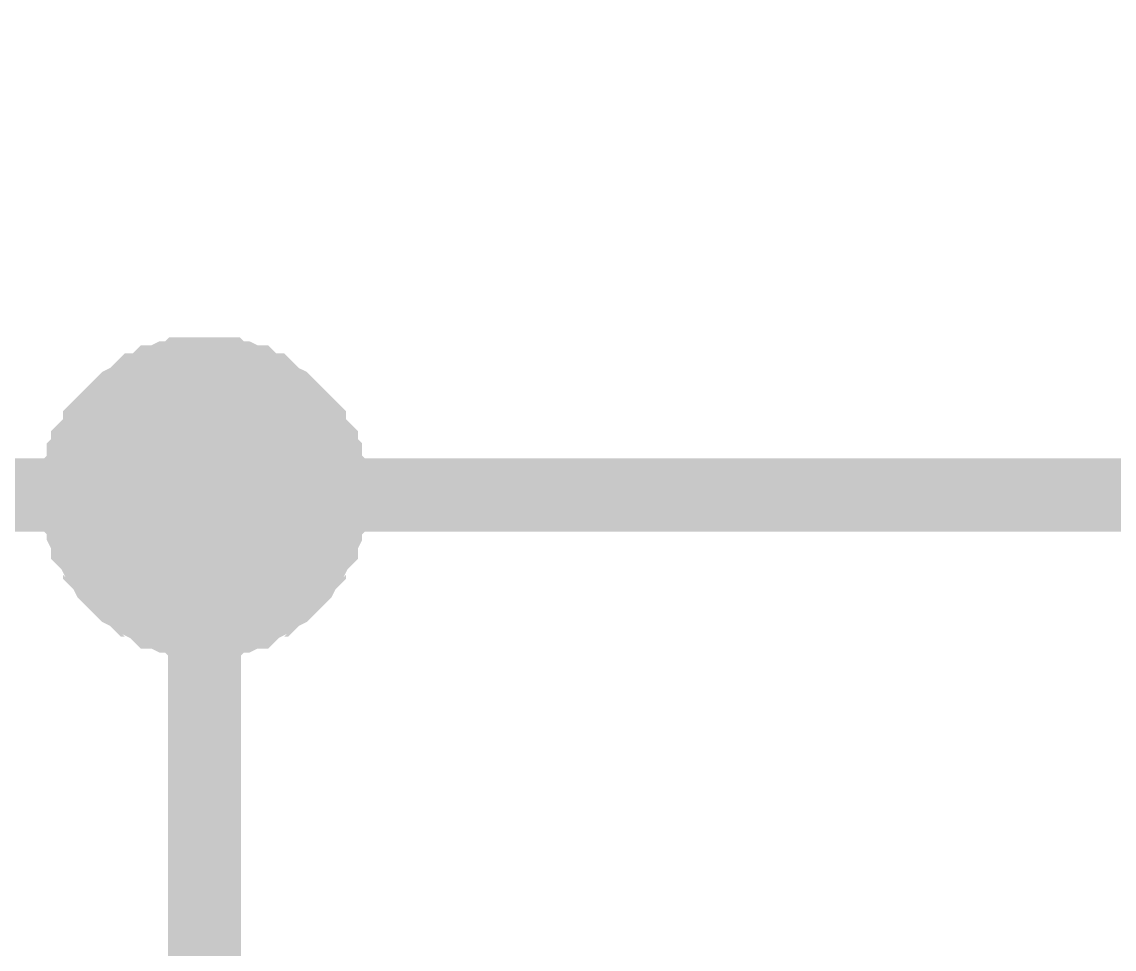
# Model space of a CAD drawing. Header units: millimetres. Extents: x -2024 to 917, y -725 to 13.
# Drawn here: x -1546.089 to -1541.611, y -336.027 to -332.225 of the extents above; entities that cross this region are included whole.
import ezdxf

# ---------------------------------------------------------------- set-up
doc = ezdxf.new("R2010")
doc.units = ezdxf.units.MM

msp = doc.modelspace()

# ---------------------------------------------------------------- linework, layer by layer
at = {"color": 7}
for points, const_width in [([(-1554.0796, -327.9217), (-1554.0796, -334.1644), (-1545.3407, -334.1644), (-1536.6017, -334.1644), (-1536.6017, -331.664)], 0.2997), ([(-1545.8537, -334.1644), (-1545.8537, -334.1313), (-1545.8537, -334.1147), (-1545.8537, -334.0816), (-1545.8372, -334.065), (-1545.8372, -334.0319), (-1545.8372, -334.0153), (-1545.8206, -333.9988), (-1545.8206, -333.9657), (-1545.8041, -333.9491), (-1545.7875, -333.9325), (-1545.771, -333.8994), (-1545.771, -333.8829), (-1545.7544, -333.8663), (-1545.7379, -333.8498), (-1545.7213, -333.8332), (-1545.7048, -333.8166), (-1545.6882, -333.8001), (-1545.6717, -333.7835), (-1545.6386, -333.767), (-1545.622, -333.7504), (-1545.6055, -333.7338), (-1545.5889, -333.7338), (-1545.5558, -333.7173), (-1545.5393, -333.7007), (-1545.5227, -333.7007), (-1545.4896, -333.6842), (-1545.4731, -333.6842), (-1545.44, -333.6842), (-1545.4234, -333.6676), (-1545.3903, -333.6676), (-1545.3738, -333.6676), (-1545.3407, -333.6676)], 0.2997), ([(-1545.8537, -334.1644), (-1545.8537, -334.1313), (-1545.8537, -334.1147), (-1545.8537, -334.0816), (-1545.8372, -334.065), (-1545.8372, -334.0319), (-1545.8372, -334.0153), (-1545.8206, -333.9988), (-1545.8206, -333.9657), (-1545.8041, -333.9491), (-1545.7875, -333.9325), (-1545.771, -333.8994), (-1545.771, -333.8829), (-1545.7544, -333.8663), (-1545.7379, -333.8498), (-1545.7213, -333.8332), (-1545.7048, -333.8166), (-1545.6882, -333.8001), (-1545.6717, -333.7835), (-1545.6386, -333.767), (-1545.622, -333.7504), (-1545.6055, -333.7338), (-1545.5889, -333.7338), (-1545.5558, -333.7173), (-1545.5393, -333.7007), (-1545.5227, -333.7007), (-1545.4896, -333.6842), (-1545.4731, -333.6842), (-1545.44, -333.6842), (-1545.4234, -333.6676), (-1545.3903, -333.6676), (-1545.3738, -333.6676), (-1545.3407, -333.6676)], 0.2997), ([(-1545.8537, -334.1644), (-1545.8537, -334.1313), (-1545.8537, -334.1147), (-1545.8537, -334.0816), (-1545.8372, -334.065), (-1545.8372, -334.0319), (-1545.8372, -334.0153), (-1545.8206, -333.9988), (-1545.8206, -333.9657), (-1545.8041, -333.9491), (-1545.7875, -333.9325), (-1545.771, -333.8994), (-1545.771, -333.8829), (-1545.7544, -333.8663), (-1545.7379, -333.8498), (-1545.7213, -333.8332), (-1545.7048, -333.8166), (-1545.6882, -333.8001), (-1545.6717, -333.7835), (-1545.6386, -333.767), (-1545.622, -333.7504), (-1545.6055, -333.7338), (-1545.5889, -333.7338), (-1545.5558, -333.7173), (-1545.5393, -333.7007), (-1545.5227, -333.7007), (-1545.4896, -333.6842), (-1545.4731, -333.6842), (-1545.44, -333.6842), (-1545.4234, -333.6676), (-1545.3903, -333.6676), (-1545.3738, -333.6676), (-1545.3407, -333.6676)], 0.2997), ([(-1545.8537, -334.1644), (-1545.8537, -334.1313), (-1545.8537, -334.1147), (-1545.8537, -334.0816), (-1545.8372, -334.065), (-1545.8372, -334.0319), (-1545.8372, -334.0153), (-1545.8206, -333.9988), (-1545.8206, -333.9657), (-1545.8041, -333.9491), (-1545.7875, -333.9325), (-1545.771, -333.8994), (-1545.771, -333.8829), (-1545.7544, -333.8663), (-1545.7379, -333.8498), (-1545.7213, -333.8332), (-1545.7048, -333.8166), (-1545.6882, -333.8001), (-1545.6717, -333.7835), (-1545.6386, -333.767), (-1545.622, -333.7504), (-1545.6055, -333.7338), (-1545.5889, -333.7338), (-1545.5558, -333.7173), (-1545.5393, -333.7007), (-1545.5227, -333.7007), (-1545.4896, -333.6842), (-1545.4731, -333.6842), (-1545.44, -333.6842), (-1545.4234, -333.6676), (-1545.3903, -333.6676), (-1545.3738, -333.6676), (-1545.3407, -333.6676)], 0.2997), ([(-1545.3407, -333.6676), (-1545.3407, -333.6676)], 0.2997), ([(-1545.3407, -333.6676), (-1545.3076, -333.6676), (-1545.291, -333.6676), (-1545.2579, -333.6676), (-1545.2414, -333.6842), (-1545.2083, -333.6842), (-1545.1917, -333.6842), (-1545.1586, -333.7007), (-1545.142, -333.7007), (-1545.1255, -333.7173), (-1545.0924, -333.7338), (-1545.0758, -333.7338), (-1545.0593, -333.7504), (-1545.0427, -333.767), (-1545.0096, -333.7835), (-1544.9931, -333.8001), (-1544.9765, -333.8166), (-1544.96, -333.8332), (-1544.9434, -333.8498), (-1544.9269, -333.8663), (-1544.9103, -333.8829), (-1544.9103, -333.8994), (-1544.8938, -333.9325), (-1544.8772, -333.9491), (-1544.8607, -333.9657), (-1544.8607, -333.9988), (-1544.8441, -334.0153), (-1544.8441, -334.0319), (-1544.8441, -334.065), (-1544.8276, -334.0816), (-1544.8276, -334.1147), (-1544.8276, -334.1313), (-1544.8276, -334.1644)], 0.2997), ([(-1545.3407, -333.6676), (-1545.3407, -333.6676)], 0.2997), ([(-1545.3407, -333.6676), (-1545.3076, -333.6676), (-1545.291, -333.6676), (-1545.2579, -333.6676), (-1545.2414, -333.6842), (-1545.2083, -333.6842), (-1545.1917, -333.6842), (-1545.1586, -333.7007), (-1545.142, -333.7007), (-1545.1255, -333.7173), (-1545.0924, -333.7338), (-1545.0758, -333.7338), (-1545.0593, -333.7504), (-1545.0427, -333.767), (-1545.0096, -333.7835), (-1544.9931, -333.8001), (-1544.9765, -333.8166), (-1544.96, -333.8332), (-1544.9434, -333.8498), (-1544.9269, -333.8663), (-1544.9103, -333.8829), (-1544.9103, -333.8994), (-1544.8938, -333.9325), (-1544.8772, -333.9491), (-1544.8607, -333.9657), (-1544.8607, -333.9988), (-1544.8441, -334.0153), (-1544.8441, -334.0319), (-1544.8441, -334.065), (-1544.8276, -334.0816), (-1544.8276, -334.1147), (-1544.8276, -334.1313), (-1544.8276, -334.1644)], 0.2997), ([(-1545.3407, -333.6676), (-1545.3407, -333.6676)], 0.2997), ([(-1545.3407, -333.6676), (-1545.3076, -333.6676), (-1545.291, -333.6676), (-1545.2579, -333.6676), (-1545.2414, -333.6842), (-1545.2083, -333.6842), (-1545.1917, -333.6842), (-1545.1586, -333.7007), (-1545.142, -333.7007), (-1545.1255, -333.7173), (-1545.0924, -333.7338), (-1545.0758, -333.7338), (-1545.0593, -333.7504), (-1545.0427, -333.767), (-1545.0096, -333.7835), (-1544.9931, -333.8001), (-1544.9765, -333.8166), (-1544.96, -333.8332), (-1544.9434, -333.8498), (-1544.9269, -333.8663), (-1544.9103, -333.8829), (-1544.9103, -333.8994), (-1544.8938, -333.9325), (-1544.8772, -333.9491), (-1544.8607, -333.9657), (-1544.8607, -333.9988), (-1544.8441, -334.0153), (-1544.8441, -334.0319), (-1544.8441, -334.065), (-1544.8276, -334.0816), (-1544.8276, -334.1147), (-1544.8276, -334.1313), (-1544.8276, -334.1644)], 0.2997), ([(-1545.3407, -333.6676), (-1545.3407, -333.6676)], 0.2997), ([(-1545.3407, -333.6676), (-1545.3076, -333.6676), (-1545.291, -333.6676), (-1545.2579, -333.6676), (-1545.2414, -333.6842), (-1545.2083, -333.6842), (-1545.1917, -333.6842), (-1545.1586, -333.7007), (-1545.142, -333.7007), (-1545.1255, -333.7173), (-1545.0924, -333.7338), (-1545.0758, -333.7338), (-1545.0593, -333.7504), (-1545.0427, -333.767), (-1545.0096, -333.7835), (-1544.9931, -333.8001), (-1544.9765, -333.8166), (-1544.96, -333.8332), (-1544.9434, -333.8498), (-1544.9269, -333.8663), (-1544.9103, -333.8829), (-1544.9103, -333.8994), (-1544.8938, -333.9325), (-1544.8772, -333.9491), (-1544.8607, -333.9657), (-1544.8607, -333.9988), (-1544.8441, -334.0153), (-1544.8441, -334.0319), (-1544.8441, -334.065), (-1544.8276, -334.0816), (-1544.8276, -334.1147), (-1544.8276, -334.1313), (-1544.8276, -334.1644)], 0.2997), ([(-1545.8537, -334.1644), (-1545.8537, -334.1313), (-1545.8537, -334.1147), (-1545.8537, -334.0816), (-1545.8372, -334.065), (-1545.8372, -334.0319), (-1545.8372, -334.0153), (-1545.8206, -333.9988), (-1545.8206, -333.9657), (-1545.8041, -333.9491), (-1545.7875, -333.9325), (-1545.771, -333.8994), (-1545.771, -333.8829), (-1545.7544, -333.8663), (-1545.7379, -333.8498), (-1545.7213, -333.8332), (-1545.7048, -333.8166), (-1545.6882, -333.8001), (-1545.6717, -333.7835), (-1545.6386, -333.767), (-1545.622, -333.7504), (-1545.6055, -333.7338), (-1545.5889, -333.7338), (-1545.5558, -333.7173), (-1545.5393, -333.7007), (-1545.5227, -333.7007), (-1545.4896, -333.6842), (-1545.4731, -333.6842), (-1545.44, -333.6842), (-1545.4234, -333.6676), (-1545.3903, -333.6676), (-1545.3738, -333.6676), (-1545.3407, -333.6676)], 0.0991), ([(-1545.8537, -334.1644), (-1545.8537, -334.1313), (-1545.8537, -334.1147), (-1545.8537, -334.0816), (-1545.8372, -334.065), (-1545.8372, -334.0319), (-1545.8372, -334.0153), (-1545.8206, -333.9988), (-1545.8206, -333.9657), (-1545.8041, -333.9491), (-1545.7875, -333.9325), (-1545.771, -333.8994), (-1545.771, -333.8829), (-1545.7544, -333.8663), (-1545.7379, -333.8498), (-1545.7213, -333.8332), (-1545.7048, -333.8166), (-1545.6882, -333.8001), (-1545.6717, -333.7835), (-1545.6386, -333.767), (-1545.622, -333.7504), (-1545.6055, -333.7338), (-1545.5889, -333.7338), (-1545.5558, -333.7173), (-1545.5393, -333.7007), (-1545.5227, -333.7007), (-1545.4896, -333.6842), (-1545.4731, -333.6842), (-1545.44, -333.6842), (-1545.4234, -333.6676), (-1545.3903, -333.6676), (-1545.3738, -333.6676), (-1545.3407, -333.6676)], 0.0991), ([(-1545.8537, -334.1644), (-1545.8537, -334.1313), (-1545.8537, -334.1147), (-1545.8537, -334.0816), (-1545.8372, -334.065), (-1545.8372, -334.0319), (-1545.8372, -334.0153), (-1545.8206, -333.9988), (-1545.8206, -333.9657), (-1545.8041, -333.9491), (-1545.7875, -333.9325), (-1545.771, -333.8994), (-1545.771, -333.8829), (-1545.7544, -333.8663), (-1545.7379, -333.8498), (-1545.7213, -333.8332), (-1545.7048, -333.8166), (-1545.6882, -333.8001), (-1545.6717, -333.7835), (-1545.6386, -333.767), (-1545.622, -333.7504), (-1545.6055, -333.7338), (-1545.5889, -333.7338), (-1545.5558, -333.7173), (-1545.5393, -333.7007), (-1545.5227, -333.7007), (-1545.4896, -333.6842), (-1545.4731, -333.6842), (-1545.44, -333.6842), (-1545.4234, -333.6676), (-1545.3903, -333.6676), (-1545.3738, -333.6676), (-1545.3407, -333.6676)], 0.0991), ([(-1545.8537, -334.1644), (-1545.8537, -334.1313), (-1545.8537, -334.1147), (-1545.8537, -334.0816), (-1545.8372, -334.065), (-1545.8372, -334.0319), (-1545.8372, -334.0153), (-1545.8206, -333.9988), (-1545.8206, -333.9657), (-1545.8041, -333.9491), (-1545.7875, -333.9325), (-1545.771, -333.8994), (-1545.771, -333.8829), (-1545.7544, -333.8663), (-1545.7379, -333.8498), (-1545.7213, -333.8332), (-1545.7048, -333.8166), (-1545.6882, -333.8001), (-1545.6717, -333.7835), (-1545.6386, -333.767), (-1545.622, -333.7504), (-1545.6055, -333.7338), (-1545.5889, -333.7338), (-1545.5558, -333.7173), (-1545.5393, -333.7007), (-1545.5227, -333.7007), (-1545.4896, -333.6842), (-1545.4731, -333.6842), (-1545.44, -333.6842), (-1545.4234, -333.6676), (-1545.3903, -333.6676), (-1545.3738, -333.6676), (-1545.3407, -333.6676)], 0.0991), ([(-1545.3407, -333.6676), (-1545.3407, -333.6676)], 0.0991), ([(-1545.3407, -333.6676), (-1545.3076, -333.6676), (-1545.291, -333.6676), (-1545.2579, -333.6676), (-1545.2414, -333.6842), (-1545.2083, -333.6842), (-1545.1917, -333.6842), (-1545.1586, -333.7007), (-1545.142, -333.7007), (-1545.1255, -333.7173), (-1545.0924, -333.7338), (-1545.0758, -333.7338), (-1545.0593, -333.7504), (-1545.0427, -333.767), (-1545.0096, -333.7835), (-1544.9931, -333.8001), (-1544.9765, -333.8166), (-1544.96, -333.8332), (-1544.9434, -333.8498), (-1544.9269, -333.8663), (-1544.9103, -333.8829), (-1544.9103, -333.8994), (-1544.8938, -333.9325), (-1544.8772, -333.9491), (-1544.8607, -333.9657), (-1544.8607, -333.9988), (-1544.8441, -334.0153), (-1544.8441, -334.0319), (-1544.8441, -334.065), (-1544.8276, -334.0816), (-1544.8276, -334.1147), (-1544.8276, -334.1313), (-1544.8276, -334.1644)], 0.0991), ([(-1545.3407, -333.6676), (-1545.3407, -333.6676)], 0.0991), ([(-1545.3407, -333.6676), (-1545.3076, -333.6676), (-1545.291, -333.6676), (-1545.2579, -333.6676), (-1545.2414, -333.6842), (-1545.2083, -333.6842), (-1545.1917, -333.6842), (-1545.1586, -333.7007), (-1545.142, -333.7007), (-1545.1255, -333.7173), (-1545.0924, -333.7338), (-1545.0758, -333.7338), (-1545.0593, -333.7504), (-1545.0427, -333.767), (-1545.0096, -333.7835), (-1544.9931, -333.8001), (-1544.9765, -333.8166), (-1544.96, -333.8332), (-1544.9434, -333.8498), (-1544.9269, -333.8663), (-1544.9103, -333.8829), (-1544.9103, -333.8994), (-1544.8938, -333.9325), (-1544.8772, -333.9491), (-1544.8607, -333.9657), (-1544.8607, -333.9988), (-1544.8441, -334.0153), (-1544.8441, -334.0319), (-1544.8441, -334.065), (-1544.8276, -334.0816), (-1544.8276, -334.1147), (-1544.8276, -334.1313), (-1544.8276, -334.1644)], 0.0991), ([(-1545.3407, -333.6676), (-1545.3407, -333.6676)], 0.0991), ([(-1545.3407, -333.6676), (-1545.3076, -333.6676), (-1545.291, -333.6676), (-1545.2579, -333.6676), (-1545.2414, -333.6842), (-1545.2083, -333.6842), (-1545.1917, -333.6842), (-1545.1586, -333.7007), (-1545.142, -333.7007), (-1545.1255, -333.7173), (-1545.0924, -333.7338), (-1545.0758, -333.7338), (-1545.0593, -333.7504), (-1545.0427, -333.767), (-1545.0096, -333.7835), (-1544.9931, -333.8001), (-1544.9765, -333.8166), (-1544.96, -333.8332), (-1544.9434, -333.8498), (-1544.9269, -333.8663), (-1544.9103, -333.8829), (-1544.9103, -333.8994), (-1544.8938, -333.9325), (-1544.8772, -333.9491), (-1544.8607, -333.9657), (-1544.8607, -333.9988), (-1544.8441, -334.0153), (-1544.8441, -334.0319), (-1544.8441, -334.065), (-1544.8276, -334.0816), (-1544.8276, -334.1147), (-1544.8276, -334.1313), (-1544.8276, -334.1644)], 0.0991), ([(-1545.3407, -333.6676), (-1545.3407, -333.6676)], 0.0991), ([(-1545.3407, -333.6676), (-1545.3076, -333.6676), (-1545.291, -333.6676), (-1545.2579, -333.6676), (-1545.2414, -333.6842), (-1545.2083, -333.6842), (-1545.1917, -333.6842), (-1545.1586, -333.7007), (-1545.142, -333.7007), (-1545.1255, -333.7173), (-1545.0924, -333.7338), (-1545.0758, -333.7338), (-1545.0593, -333.7504), (-1545.0427, -333.767), (-1545.0096, -333.7835), (-1544.9931, -333.8001), (-1544.9765, -333.8166), (-1544.96, -333.8332), (-1544.9434, -333.8498), (-1544.9269, -333.8663), (-1544.9103, -333.8829), (-1544.9103, -333.8994), (-1544.8938, -333.9325), (-1544.8772, -333.9491), (-1544.8607, -333.9657), (-1544.8607, -333.9988), (-1544.8441, -334.0153), (-1544.8441, -334.0319), (-1544.8441, -334.065), (-1544.8276, -334.0816), (-1544.8276, -334.1147), (-1544.8276, -334.1313), (-1544.8276, -334.1644)], 0.0991), ([(-1545.3407, -334.6777), (-1545.3738, -334.6777), (-1545.3903, -334.6777), (-1545.4234, -334.6777), (-1545.44, -334.6611), (-1545.4731, -334.6611), (-1545.4896, -334.6611), (-1545.5227, -334.6446), (-1545.5393, -334.6446), (-1545.5558, -334.628), (-1545.5889, -334.6115), (-1545.6055, -334.5949), (-1545.622, -334.5949), (-1545.6386, -334.5783), (-1545.6717, -334.5618), (-1545.6882, -334.5452), (-1545.7048, -334.5287), (-1545.7213, -334.5121), (-1545.7379, -334.4955), (-1545.7544, -334.4624), (-1545.771, -334.4459), (-1545.771, -334.4293), (-1545.7875, -334.4128), (-1545.8041, -334.3796), (-1545.8206, -334.3631), (-1545.8206, -334.3465), (-1545.8372, -334.3134), (-1545.8372, -334.2968), (-1545.8372, -334.2637), (-1545.8537, -334.2472), (-1545.8537, -334.214), (-1545.8537, -334.1975), (-1545.8537, -334.1644)], 0.2997), ([(-1545.8537, -334.1644), (-1545.8537, -334.1644)], 0.2997), ([(-1545.3407, -334.6777), (-1545.3738, -334.6777), (-1545.3903, -334.6777), (-1545.4234, -334.6777), (-1545.44, -334.6611), (-1545.4731, -334.6611), (-1545.4896, -334.6611), (-1545.5227, -334.6446), (-1545.5393, -334.6446), (-1545.5558, -334.628), (-1545.5889, -334.6115), (-1545.6055, -334.5949), (-1545.622, -334.5949), (-1545.6386, -334.5783), (-1545.6717, -334.5618), (-1545.6882, -334.5452), (-1545.7048, -334.5287), (-1545.7213, -334.5121), (-1545.7379, -334.4955), (-1545.7544, -334.4624), (-1545.771, -334.4459), (-1545.771, -334.4293), (-1545.7875, -334.4128), (-1545.8041, -334.3796), (-1545.8206, -334.3631), (-1545.8206, -334.3465), (-1545.8372, -334.3134), (-1545.8372, -334.2968), (-1545.8372, -334.2637), (-1545.8537, -334.2472), (-1545.8537, -334.214), (-1545.8537, -334.1975), (-1545.8537, -334.1644)], 0.2997), ([(-1545.8537, -334.1644), (-1545.8537, -334.1644)], 0.2997), ([(-1545.3407, -334.6777), (-1545.3738, -334.6777), (-1545.3903, -334.6777), (-1545.4234, -334.6777), (-1545.44, -334.6611), (-1545.4731, -334.6611), (-1545.4896, -334.6611), (-1545.5227, -334.6446), (-1545.5393, -334.6446), (-1545.5558, -334.628), (-1545.5889, -334.6115), (-1545.6055, -334.5949), (-1545.622, -334.5949), (-1545.6386, -334.5783), (-1545.6717, -334.5618), (-1545.6882, -334.5452), (-1545.7048, -334.5287), (-1545.7213, -334.5121), (-1545.7379, -334.4955), (-1545.7544, -334.4624), (-1545.771, -334.4459), (-1545.771, -334.4293), (-1545.7875, -334.4128), (-1545.8041, -334.3796), (-1545.8206, -334.3631), (-1545.8206, -334.3465), (-1545.8372, -334.3134), (-1545.8372, -334.2968), (-1545.8372, -334.2637), (-1545.8537, -334.2472), (-1545.8537, -334.214), (-1545.8537, -334.1975), (-1545.8537, -334.1644)], 0.2997), ([(-1545.8537, -334.1644), (-1545.8537, -334.1644)], 0.2997), ([(-1545.3407, -334.6777), (-1545.3738, -334.6777), (-1545.3903, -334.6777), (-1545.4234, -334.6777), (-1545.44, -334.6611), (-1545.4731, -334.6611), (-1545.4896, -334.6611), (-1545.5227, -334.6446), (-1545.5393, -334.6446), (-1545.5558, -334.628), (-1545.5889, -334.6115), (-1545.6055, -334.5949), (-1545.622, -334.5949), (-1545.6386, -334.5783), (-1545.6717, -334.5618), (-1545.6882, -334.5452), (-1545.7048, -334.5287), (-1545.7213, -334.5121), (-1545.7379, -334.4955), (-1545.7544, -334.4624), (-1545.771, -334.4459), (-1545.771, -334.4293), (-1545.7875, -334.4128), (-1545.8041, -334.3796), (-1545.8206, -334.3631), (-1545.8206, -334.3465), (-1545.8372, -334.3134), (-1545.8372, -334.2968), (-1545.8372, -334.2637), (-1545.8537, -334.2472), (-1545.8537, -334.214), (-1545.8537, -334.1975), (-1545.8537, -334.1644)], 0.2997), ([(-1545.8537, -334.1644), (-1545.8537, -334.1644)], 0.2997), ([(-1544.8276, -334.1644), (-1544.8276, -334.1975), (-1544.8276, -334.214), (-1544.8276, -334.2472), (-1544.8441, -334.2637), (-1544.8441, -334.2968), (-1544.8441, -334.3134), (-1544.8607, -334.3465), (-1544.8607, -334.3631), (-1544.8772, -334.3796), (-1544.8938, -334.4128), (-1544.9103, -334.4293), (-1544.9103, -334.4459), (-1544.9269, -334.4624), (-1544.9434, -334.4955), (-1544.96, -334.5121), (-1544.9765, -334.5287), (-1544.9931, -334.5452), (-1545.0096, -334.5618), (-1545.0427, -334.5783), (-1545.0593, -334.5949), (-1545.0758, -334.5949), (-1545.0924, -334.6115), (-1545.1255, -334.628), (-1545.142, -334.6446), (-1545.1586, -334.6446), (-1545.1917, -334.6611), (-1545.2083, -334.6611), (-1545.2414, -334.6611), (-1545.2579, -334.6777), (-1545.291, -334.6777), (-1545.3076, -334.6777), (-1545.3407, -334.6777)], 0.2997), ([(-1545.3407, -334.1644), (-1545.3407, -339.1652)], 0.2997), ([(-1544.8276, -334.1644), (-1544.8276, -334.1975), (-1544.8276, -334.214), (-1544.8276, -334.2472), (-1544.8441, -334.2637), (-1544.8441, -334.2968), (-1544.8441, -334.3134), (-1544.8607, -334.3465), (-1544.8607, -334.3631), (-1544.8772, -334.3796), (-1544.8938, -334.4128), (-1544.9103, -334.4293), (-1544.9103, -334.4459), (-1544.9269, -334.4624), (-1544.9434, -334.4955), (-1544.96, -334.5121), (-1544.9765, -334.5287), (-1544.9931, -334.5452), (-1545.0096, -334.5618), (-1545.0427, -334.5783), (-1545.0593, -334.5949), (-1545.0758, -334.5949), (-1545.0924, -334.6115), (-1545.1255, -334.628), (-1545.142, -334.6446), (-1545.1586, -334.6446), (-1545.1917, -334.6611), (-1545.2083, -334.6611), (-1545.2414, -334.6611), (-1545.2579, -334.6777), (-1545.291, -334.6777), (-1545.3076, -334.6777), (-1545.3407, -334.6777)], 0.2997), ([(-1544.8276, -334.1644), (-1544.8276, -334.1975), (-1544.8276, -334.214), (-1544.8276, -334.2472), (-1544.8441, -334.2637), (-1544.8441, -334.2968), (-1544.8441, -334.3134), (-1544.8607, -334.3465), (-1544.8607, -334.3631), (-1544.8772, -334.3796), (-1544.8938, -334.4128), (-1544.9103, -334.4293), (-1544.9103, -334.4459), (-1544.9269, -334.4624), (-1544.9434, -334.4955), (-1544.96, -334.5121), (-1544.9765, -334.5287), (-1544.9931, -334.5452), (-1545.0096, -334.5618), (-1545.0427, -334.5783), (-1545.0593, -334.5949), (-1545.0758, -334.5949), (-1545.0924, -334.6115), (-1545.1255, -334.628), (-1545.142, -334.6446), (-1545.1586, -334.6446), (-1545.1917, -334.6611), (-1545.2083, -334.6611), (-1545.2414, -334.6611), (-1545.2579, -334.6777), (-1545.291, -334.6777), (-1545.3076, -334.6777), (-1545.3407, -334.6777)], 0.2997), ([(-1544.8276, -334.1644), (-1544.8276, -334.1975), (-1544.8276, -334.214), (-1544.8276, -334.2472), (-1544.8441, -334.2637), (-1544.8441, -334.2968), (-1544.8441, -334.3134), (-1544.8607, -334.3465), (-1544.8607, -334.3631), (-1544.8772, -334.3796), (-1544.8938, -334.4128), (-1544.9103, -334.4293), (-1544.9103, -334.4459), (-1544.9269, -334.4624), (-1544.9434, -334.4955), (-1544.96, -334.5121), (-1544.9765, -334.5287), (-1544.9931, -334.5452), (-1545.0096, -334.5618), (-1545.0427, -334.5783), (-1545.0593, -334.5949), (-1545.0758, -334.5949), (-1545.0924, -334.6115), (-1545.1255, -334.628), (-1545.142, -334.6446), (-1545.1586, -334.6446), (-1545.1917, -334.6611), (-1545.2083, -334.6611), (-1545.2414, -334.6611), (-1545.2579, -334.6777), (-1545.291, -334.6777), (-1545.3076, -334.6777), (-1545.3407, -334.6777)], 0.2997), ([(-1544.8276, -334.1644), (-1544.8276, -334.1644), (-1544.8276, -334.1644), (-1544.8276, -334.1644), (-1544.8276, -334.1644), (-1544.8276, -334.1644), (-1544.8276, -334.1644), (-1544.8276, -334.1644), (-1544.8276, -334.1644), (-1544.8276, -334.1644), (-1544.8276, -334.1644), (-1544.8276, -334.1644), (-1544.8276, -334.1644), (-1544.8276, -334.1644), (-1544.8276, -334.1644), (-1544.8276, -334.1644), (-1544.8276, -334.1644), (-1544.8276, -334.1644), (-1544.8276, -334.1644), (-1544.8276, -334.1644), (-1544.8276, -334.1644), (-1544.8276, -334.1644), (-1544.8276, -334.1644), (-1544.8276, -334.1644), (-1544.8276, -334.1644), (-1544.8276, -334.1644), (-1544.8276, -334.1644), (-1544.8276, -334.1644), (-1544.8276, -334.1644), (-1544.8276, -334.1644), (-1544.8276, -334.1644), (-1544.8276, -334.1644), (-1544.8276, -334.1644)], 0.2997), ([(-1544.8276, -334.1644), (-1544.8276, -334.1644)], 0.2997), ([(-1544.8276, -334.1644), (-1544.8276, -334.1644), (-1544.8276, -334.1644), (-1544.8276, -334.1644), (-1544.8276, -334.1644), (-1544.8276, -334.1644), (-1544.8276, -334.1644), (-1544.8276, -334.1644), (-1544.8276, -334.1644), (-1544.8276, -334.1644), (-1544.8276, -334.1644), (-1544.8276, -334.1644), (-1544.8276, -334.1644), (-1544.8276, -334.1644), (-1544.8276, -334.1644), (-1544.8276, -334.1644), (-1544.8276, -334.1644), (-1544.8276, -334.1644), (-1544.8276, -334.1644), (-1544.8276, -334.1644), (-1544.8276, -334.1644), (-1544.8276, -334.1644), (-1544.8276, -334.1644), (-1544.8276, -334.1644), (-1544.8276, -334.1644), (-1544.8276, -334.1644), (-1544.8276, -334.1644), (-1544.8276, -334.1644), (-1544.8276, -334.1644), (-1544.8276, -334.1644), (-1544.8276, -334.1644), (-1544.8276, -334.1644), (-1544.8276, -334.1644)], 0.2997), ([(-1544.8276, -334.1644), (-1544.8276, -334.1644)], 0.2997), ([(-1544.8276, -334.1644), (-1544.8276, -334.1644), (-1544.8276, -334.1644), (-1544.8276, -334.1644), (-1544.8276, -334.1644), (-1544.8276, -334.1644), (-1544.8276, -334.1644), (-1544.8276, -334.1644), (-1544.8276, -334.1644), (-1544.8276, -334.1644), (-1544.8276, -334.1644), (-1544.8276, -334.1644), (-1544.8276, -334.1644), (-1544.8276, -334.1644), (-1544.8276, -334.1644), (-1544.8276, -334.1644), (-1544.8276, -334.1644), (-1544.8276, -334.1644), (-1544.8276, -334.1644), (-1544.8276, -334.1644), (-1544.8276, -334.1644), (-1544.8276, -334.1644), (-1544.8276, -334.1644), (-1544.8276, -334.1644), (-1544.8276, -334.1644), (-1544.8276, -334.1644), (-1544.8276, -334.1644), (-1544.8276, -334.1644), (-1544.8276, -334.1644), (-1544.8276, -334.1644), (-1544.8276, -334.1644), (-1544.8276, -334.1644), (-1544.8276, -334.1644)], 0.2997), ([(-1544.8276, -334.1644), (-1544.8276, -334.1644)], 0.2997), ([(-1544.8276, -334.1644), (-1544.8276, -334.1644), (-1544.8276, -334.1644), (-1544.8276, -334.1644), (-1544.8276, -334.1644), (-1544.8276, -334.1644), (-1544.8276, -334.1644), (-1544.8276, -334.1644), (-1544.8276, -334.1644), (-1544.8276, -334.1644), (-1544.8276, -334.1644), (-1544.8276, -334.1644), (-1544.8276, -334.1644), (-1544.8276, -334.1644), (-1544.8276, -334.1644), (-1544.8276, -334.1644), (-1544.8276, -334.1644), (-1544.8276, -334.1644), (-1544.8276, -334.1644), (-1544.8276, -334.1644), (-1544.8276, -334.1644), (-1544.8276, -334.1644), (-1544.8276, -334.1644), (-1544.8276, -334.1644), (-1544.8276, -334.1644), (-1544.8276, -334.1644), (-1544.8276, -334.1644), (-1544.8276, -334.1644), (-1544.8276, -334.1644), (-1544.8276, -334.1644), (-1544.8276, -334.1644), (-1544.8276, -334.1644), (-1544.8276, -334.1644)], 0.2997), ([(-1544.8276, -334.1644), (-1544.8276, -334.1644)], 0.2997), ([(-1545.3407, -334.6777), (-1545.3738, -334.6777), (-1545.3903, -334.6777), (-1545.4234, -334.6777), (-1545.44, -334.6611), (-1545.4731, -334.6611), (-1545.4896, -334.6611), (-1545.5227, -334.6446), (-1545.5393, -334.6446), (-1545.5558, -334.628), (-1545.5889, -334.6115), (-1545.6055, -334.5949), (-1545.622, -334.5949), (-1545.6386, -334.5783), (-1545.6717, -334.5618), (-1545.6882, -334.5452), (-1545.7048, -334.5287), (-1545.7213, -334.5121), (-1545.7379, -334.4955), (-1545.7544, -334.4624), (-1545.771, -334.4459), (-1545.771, -334.4293), (-1545.7875, -334.4128), (-1545.8041, -334.3796), (-1545.8206, -334.3631), (-1545.8206, -334.3465), (-1545.8372, -334.3134), (-1545.8372, -334.2968), (-1545.8372, -334.2637), (-1545.8537, -334.2472), (-1545.8537, -334.214), (-1545.8537, -334.1975), (-1545.8537, -334.1644)], 0.0991), ([(-1545.8537, -334.1644), (-1545.8537, -334.1644)], 0.0991), ([(-1545.3407, -334.6777), (-1545.3738, -334.6777), (-1545.3903, -334.6777), (-1545.4234, -334.6777), (-1545.44, -334.6611), (-1545.4731, -334.6611), (-1545.4896, -334.6611), (-1545.5227, -334.6446), (-1545.5393, -334.6446), (-1545.5558, -334.628), (-1545.5889, -334.6115), (-1545.6055, -334.5949), (-1545.622, -334.5949), (-1545.6386, -334.5783), (-1545.6717, -334.5618), (-1545.6882, -334.5452), (-1545.7048, -334.5287), (-1545.7213, -334.5121), (-1545.7379, -334.4955), (-1545.7544, -334.4624), (-1545.771, -334.4459), (-1545.771, -334.4293), (-1545.7875, -334.4128), (-1545.8041, -334.3796), (-1545.8206, -334.3631), (-1545.8206, -334.3465), (-1545.8372, -334.3134), (-1545.8372, -334.2968), (-1545.8372, -334.2637), (-1545.8537, -334.2472), (-1545.8537, -334.214), (-1545.8537, -334.1975), (-1545.8537, -334.1644)], 0.0991), ([(-1545.8537, -334.1644), (-1545.8537, -334.1644)], 0.0991), ([(-1545.3407, -334.6777), (-1545.3738, -334.6777), (-1545.3903, -334.6777), (-1545.4234, -334.6777), (-1545.44, -334.6611), (-1545.4731, -334.6611), (-1545.4896, -334.6611), (-1545.5227, -334.6446), (-1545.5393, -334.6446), (-1545.5558, -334.628), (-1545.5889, -334.6115), (-1545.6055, -334.5949), (-1545.622, -334.5949), (-1545.6386, -334.5783), (-1545.6717, -334.5618), (-1545.6882, -334.5452), (-1545.7048, -334.5287), (-1545.7213, -334.5121), (-1545.7379, -334.4955), (-1545.7544, -334.4624), (-1545.771, -334.4459), (-1545.771, -334.4293), (-1545.7875, -334.4128), (-1545.8041, -334.3796), (-1545.8206, -334.3631), (-1545.8206, -334.3465), (-1545.8372, -334.3134), (-1545.8372, -334.2968), (-1545.8372, -334.2637), (-1545.8537, -334.2472), (-1545.8537, -334.214), (-1545.8537, -334.1975), (-1545.8537, -334.1644)], 0.0991), ([(-1545.8537, -334.1644), (-1545.8537, -334.1644)], 0.0991), ([(-1545.3407, -334.6777), (-1545.3738, -334.6777), (-1545.3903, -334.6777), (-1545.4234, -334.6777), (-1545.44, -334.6611), (-1545.4731, -334.6611), (-1545.4896, -334.6611), (-1545.5227, -334.6446), (-1545.5393, -334.6446), (-1545.5558, -334.628), (-1545.5889, -334.6115), (-1545.6055, -334.5949), (-1545.622, -334.5949), (-1545.6386, -334.5783), (-1545.6717, -334.5618), (-1545.6882, -334.5452), (-1545.7048, -334.5287), (-1545.7213, -334.5121), (-1545.7379, -334.4955), (-1545.7544, -334.4624), (-1545.771, -334.4459), (-1545.771, -334.4293), (-1545.7875, -334.4128), (-1545.8041, -334.3796), (-1545.8206, -334.3631), (-1545.8206, -334.3465), (-1545.8372, -334.3134), (-1545.8372, -334.2968), (-1545.8372, -334.2637), (-1545.8537, -334.2472), (-1545.8537, -334.214), (-1545.8537, -334.1975), (-1545.8537, -334.1644)], 0.0991), ([(-1545.8537, -334.1644), (-1545.8537, -334.1644)], 0.0991), ([(-1544.8276, -334.1644), (-1544.8276, -334.1975), (-1544.8276, -334.214), (-1544.8276, -334.2472), (-1544.8441, -334.2637), (-1544.8441, -334.2968), (-1544.8441, -334.3134), (-1544.8607, -334.3465), (-1544.8607, -334.3631), (-1544.8772, -334.3796), (-1544.8938, -334.4128), (-1544.9103, -334.4293), (-1544.9103, -334.4459), (-1544.9269, -334.4624), (-1544.9434, -334.4955), (-1544.96, -334.5121), (-1544.9765, -334.5287), (-1544.9931, -334.5452), (-1545.0096, -334.5618), (-1545.0427, -334.5783), (-1545.0593, -334.5949), (-1545.0758, -334.5949), (-1545.0924, -334.6115), (-1545.1255, -334.628), (-1545.142, -334.6446), (-1545.1586, -334.6446), (-1545.1917, -334.6611), (-1545.2083, -334.6611), (-1545.2414, -334.6611), (-1545.2579, -334.6777), (-1545.291, -334.6777), (-1545.3076, -334.6777), (-1545.3407, -334.6777)], 0.0991), ([(-1544.8276, -334.1644), (-1544.8276, -334.1975), (-1544.8276, -334.214), (-1544.8276, -334.2472), (-1544.8441, -334.2637), (-1544.8441, -334.2968), (-1544.8441, -334.3134), (-1544.8607, -334.3465), (-1544.8607, -334.3631), (-1544.8772, -334.3796), (-1544.8938, -334.4128), (-1544.9103, -334.4293), (-1544.9103, -334.4459), (-1544.9269, -334.4624), (-1544.9434, -334.4955), (-1544.96, -334.5121), (-1544.9765, -334.5287), (-1544.9931, -334.5452), (-1545.0096, -334.5618), (-1545.0427, -334.5783), (-1545.0593, -334.5949), (-1545.0758, -334.5949), (-1545.0924, -334.6115), (-1545.1255, -334.628), (-1545.142, -334.6446), (-1545.1586, -334.6446), (-1545.1917, -334.6611), (-1545.2083, -334.6611), (-1545.2414, -334.6611), (-1545.2579, -334.6777), (-1545.291, -334.6777), (-1545.3076, -334.6777), (-1545.3407, -334.6777)], 0.0991), ([(-1544.8276, -334.1644), (-1544.8276, -334.1975), (-1544.8276, -334.214), (-1544.8276, -334.2472), (-1544.8441, -334.2637), (-1544.8441, -334.2968), (-1544.8441, -334.3134), (-1544.8607, -334.3465), (-1544.8607, -334.3631), (-1544.8772, -334.3796), (-1544.8938, -334.4128), (-1544.9103, -334.4293), (-1544.9103, -334.4459), (-1544.9269, -334.4624), (-1544.9434, -334.4955), (-1544.96, -334.5121), (-1544.9765, -334.5287), (-1544.9931, -334.5452), (-1545.0096, -334.5618), (-1545.0427, -334.5783), (-1545.0593, -334.5949), (-1545.0758, -334.5949), (-1545.0924, -334.6115), (-1545.1255, -334.628), (-1545.142, -334.6446), (-1545.1586, -334.6446), (-1545.1917, -334.6611), (-1545.2083, -334.6611), (-1545.2414, -334.6611), (-1545.2579, -334.6777), (-1545.291, -334.6777), (-1545.3076, -334.6777), (-1545.3407, -334.6777)], 0.0991), ([(-1544.8276, -334.1644), (-1544.8276, -334.1975), (-1544.8276, -334.214), (-1544.8276, -334.2472), (-1544.8441, -334.2637), (-1544.8441, -334.2968), (-1544.8441, -334.3134), (-1544.8607, -334.3465), (-1544.8607, -334.3631), (-1544.8772, -334.3796), (-1544.8938, -334.4128), (-1544.9103, -334.4293), (-1544.9103, -334.4459), (-1544.9269, -334.4624), (-1544.9434, -334.4955), (-1544.96, -334.5121), (-1544.9765, -334.5287), (-1544.9931, -334.5452), (-1545.0096, -334.5618), (-1545.0427, -334.5783), (-1545.0593, -334.5949), (-1545.0758, -334.5949), (-1545.0924, -334.6115), (-1545.1255, -334.628), (-1545.142, -334.6446), (-1545.1586, -334.6446), (-1545.1917, -334.6611), (-1545.2083, -334.6611), (-1545.2414, -334.6611), (-1545.2579, -334.6777), (-1545.291, -334.6777), (-1545.3076, -334.6777), (-1545.3407, -334.6777)], 0.0991), ([(-1544.8276, -334.1644), (-1544.8276, -334.1644), (-1544.8276, -334.1644), (-1544.8276, -334.1644), (-1544.8276, -334.1644), (-1544.8276, -334.1644), (-1544.8276, -334.1644), (-1544.8276, -334.1644), (-1544.8276, -334.1644), (-1544.8276, -334.1644), (-1544.8276, -334.1644), (-1544.8276, -334.1644), (-1544.8276, -334.1644), (-1544.8276, -334.1644), (-1544.8276, -334.1644), (-1544.8276, -334.1644), (-1544.8276, -334.1644), (-1544.8276, -334.1644), (-1544.8276, -334.1644), (-1544.8276, -334.1644), (-1544.8276, -334.1644), (-1544.8276, -334.1644), (-1544.8276, -334.1644), (-1544.8276, -334.1644), (-1544.8276, -334.1644), (-1544.8276, -334.1644), (-1544.8276, -334.1644), (-1544.8276, -334.1644), (-1544.8276, -334.1644), (-1544.8276, -334.1644), (-1544.8276, -334.1644), (-1544.8276, -334.1644), (-1544.8276, -334.1644)], 0.0991), ([(-1544.8276, -334.1644), (-1544.8276, -334.1644)], 0.0991), ([(-1544.8276, -334.1644), (-1544.8276, -334.1644), (-1544.8276, -334.1644), (-1544.8276, -334.1644), (-1544.8276, -334.1644), (-1544.8276, -334.1644), (-1544.8276, -334.1644), (-1544.8276, -334.1644), (-1544.8276, -334.1644), (-1544.8276, -334.1644), (-1544.8276, -334.1644), (-1544.8276, -334.1644), (-1544.8276, -334.1644), (-1544.8276, -334.1644), (-1544.8276, -334.1644), (-1544.8276, -334.1644), (-1544.8276, -334.1644), (-1544.8276, -334.1644), (-1544.8276, -334.1644), (-1544.8276, -334.1644), (-1544.8276, -334.1644), (-1544.8276, -334.1644), (-1544.8276, -334.1644), (-1544.8276, -334.1644), (-1544.8276, -334.1644), (-1544.8276, -334.1644), (-1544.8276, -334.1644), (-1544.8276, -334.1644), (-1544.8276, -334.1644), (-1544.8276, -334.1644), (-1544.8276, -334.1644), (-1544.8276, -334.1644), (-1544.8276, -334.1644)], 0.0991), ([(-1544.8276, -334.1644), (-1544.8276, -334.1644)], 0.0991), ([(-1544.8276, -334.1644), (-1544.8276, -334.1644), (-1544.8276, -334.1644), (-1544.8276, -334.1644), (-1544.8276, -334.1644), (-1544.8276, -334.1644), (-1544.8276, -334.1644), (-1544.8276, -334.1644), (-1544.8276, -334.1644), (-1544.8276, -334.1644), (-1544.8276, -334.1644), (-1544.8276, -334.1644), (-1544.8276, -334.1644), (-1544.8276, -334.1644), (-1544.8276, -334.1644), (-1544.8276, -334.1644), (-1544.8276, -334.1644), (-1544.8276, -334.1644), (-1544.8276, -334.1644), (-1544.8276, -334.1644), (-1544.8276, -334.1644), (-1544.8276, -334.1644), (-1544.8276, -334.1644), (-1544.8276, -334.1644), (-1544.8276, -334.1644), (-1544.8276, -334.1644), (-1544.8276, -334.1644), (-1544.8276, -334.1644), (-1544.8276, -334.1644), (-1544.8276, -334.1644), (-1544.8276, -334.1644), (-1544.8276, -334.1644), (-1544.8276, -334.1644)], 0.0991), ([(-1544.8276, -334.1644), (-1544.8276, -334.1644)], 0.0991), ([(-1544.8276, -334.1644), (-1544.8276, -334.1644), (-1544.8276, -334.1644), (-1544.8276, -334.1644), (-1544.8276, -334.1644), (-1544.8276, -334.1644), (-1544.8276, -334.1644), (-1544.8276, -334.1644), (-1544.8276, -334.1644), (-1544.8276, -334.1644), (-1544.8276, -334.1644), (-1544.8276, -334.1644), (-1544.8276, -334.1644), (-1544.8276, -334.1644), (-1544.8276, -334.1644), (-1544.8276, -334.1644), (-1544.8276, -334.1644), (-1544.8276, -334.1644), (-1544.8276, -334.1644), (-1544.8276, -334.1644), (-1544.8276, -334.1644), (-1544.8276, -334.1644), (-1544.8276, -334.1644), (-1544.8276, -334.1644), (-1544.8276, -334.1644), (-1544.8276, -334.1644), (-1544.8276, -334.1644), (-1544.8276, -334.1644), (-1544.8276, -334.1644), (-1544.8276, -334.1644), (-1544.8276, -334.1644), (-1544.8276, -334.1644), (-1544.8276, -334.1644)], 0.0991), ([(-1544.8276, -334.1644), (-1544.8276, -334.1644)], 0.0991)]:
    msp.add_lwpolyline(points, dxfattribs=dict(at, const_width=const_width))
at = {"color": 7, "const_width": 0.508}
msp.add_lwpolyline([(-1545.6017, -334.1625, 1), (-1545.0937, -334.1625, 1)], format="xyb", close=True, dxfattribs=at)

doc.saveas('drawing.dxf')
